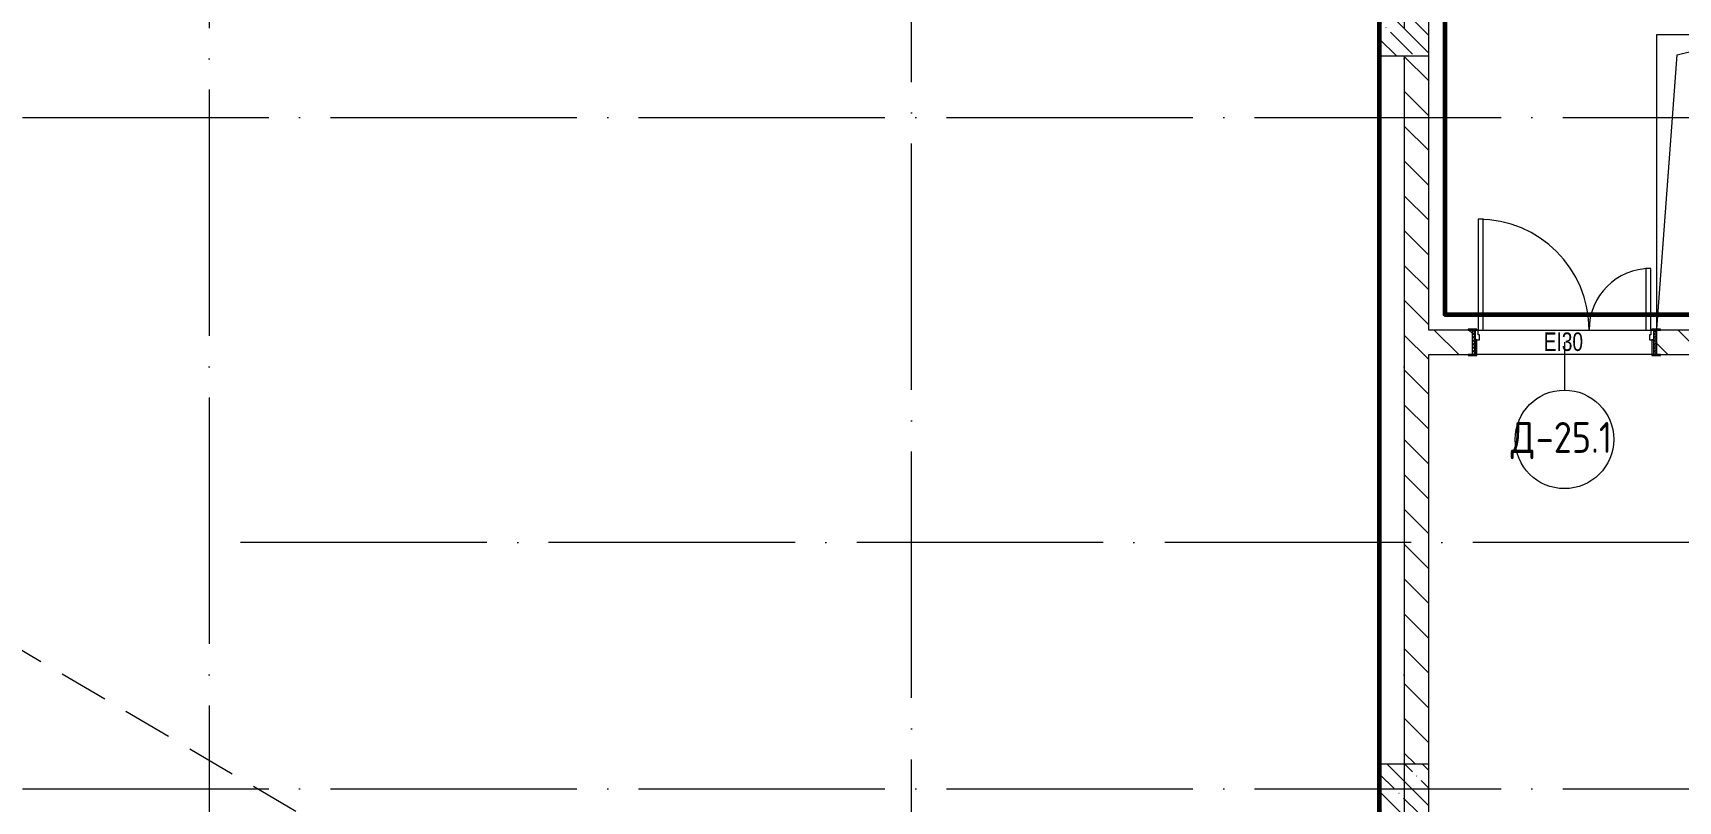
# Model space of a CAD drawing. Header units: millimetres. Extents: x -592259 to 288321, y -552984 to 293768.
# Drawn here: x 125823 to 139175, y -213131 to -206893 of the extents above; entities that cross this region are included whole.
import ezdxf

# ---------------------------------------------------------------- set-up
doc = ezdxf.new("R2010")
doc.units = ezdxf.units.MM
doc.linetypes.add('ADSK_Линия сетки', pattern=[2500, 2000, -250, 0, -250])
doc.linetypes.add('Штриховая', pattern=[600, 400, -200])
for name, color, linetype, lineweight in [('4.2) Штук 4 вып', 6, 'Continuous', 60), ('4.7) Штук. 5 вып 3.7Шт', 6, 'Continuous', 30), ('6.2) Шпаклевка 6 вып.', 3, 'Continuous', 60), ('A-DETL-____-OTLN', 250, 'Continuous', 5), ('A-DETL-GENF-OTLN', 250, 'Continuous', 5), ('A-DOOR-____-IDEN', 250, 'Continuous', 9), ('A-DOOR-____-MCUT', 250, 'Continuous', 5), ('A-DOOR-____-OTLN', 250, 'Continuous', 5), ('A-DOOR-FRAM-MCUT', 250, 'Continuous', 5), ('A-DOOR-FRAM-OTLN', 250, 'Continuous', 5), ('A-FLOR-____-OTLN', 250, 'Continuous', 9), ('A-GLAZ-____-OTLN', 250, 'Continuous', 5), ('A-WALL-____-MCUT', 250, 'Continuous', 13), ('A-WALL-____-PATT', 250, 'Continuous', 13), ('I-WALL-____-OTLN', 250, 'Continuous', 9), ('S-COLS-____-MCUT', 250, 'Continuous', 25), ('S-COLS-____-OTLN', 250, 'Continuous', 9), ('S-GRID-____-OTLN', 250, 'Continuous', 9)]:
    doc.layers.add(name, color=color, linetype=linetype, lineweight=lineweight)
doc.styles.add('Arial Narrow', font='ARIALN.TTF', dxfattribs={"width": 0.9, "height": 150})
doc.styles.add('GOST Common_1', font='', dxfattribs={"width": 0.9, "height": 250})
doc.styles.get('GOST Common_1').set_extended_font_data('GOST Common')
pattern_1 = [(135, (28052.9, -258555.93), (-141.42136, -141.42136), [])]

# ---------------------------------------------------------------- blocks, each defined once
blk = doc.blocks.new('Дверь_СКБ_2Ст_Внутренняя - Д-25_1_Д_Дв_1200x2100_Тех_ пом_-41799119-АР1_Маркировочный план 3 этажа секция 2_3')
at = {"layer": 'A-DOOR-____-OTLN'}
h = blk.add_hatch(dxfattribs=at)
h.set_pattern_fill('FP_17', color=256, style=0, pattern_type=2)
h.set_pattern_definition([(135, (1551.41, 164.685), (-14.14214, -14.14214), []), (225, (1551.41, 164.685), (14.14214, -14.14214), [])])
h.paths.add_polyline_path([(737.5, -100), (762.5, -100), (762.5, 100), (737.5, 100), (737.5, -0.7)])
at = {"layer": 'A-DOOR-FRAM-OTLN'}
h = blk.add_hatch(dxfattribs=at)
h.set_pattern_fill('FP_18', color=256, style=0, pattern_type=2)
h.set_pattern_definition([(45, (-571.384, 164.685), (-14.1421, 14.1421), []), (135, (-571.384, 164.685), (-14.1421, -14.1421), [])])
h.paths.add_polyline_path([(-712.5, -100), (-712.5, 100), (-737.5, 100), (-737.5, -100)])
at = {"layer": 'A-DOOR-____-MCUT'}
for p, q in [((-687.5, 1000), (-687.5, 100)), ((-647.5, 1000), (-687.5, 1000)), ((-647.5, 100), (-647.5, 1000)), ((712.5, 600), (672.5, 600)), ((672.5, 600), (672.5, 100)), ((712.5, 100), (712.5, 600)), ((-687.5, 100), (-647.5, 100)), ((672.5, 100), (712.5, 100))]:
    blk.add_line(p, q, dxfattribs=at)
at = {"layer": 'A-DOOR-____-OTLN'}
for centre, radius, start, end in [((-687.5, 100), 900, 0, 90), ((712.5, 100), 500, 90, 180)]:
    blk.add_arc(centre, radius, start, end, dxfattribs=at)
at = {"layer": 'A-DOOR-FRAM-MCUT'}
for p, q in [((-697.5, 108), (-767.5, 108)), ((-767.5, 108), (-767.5, 100)), ((-767.5, 100), (-697.5, 100)), ((-712.5, 100), (-737.5, 100)), ((-737.5, 100), (-737.5, -100)), ((-687.5, 100), (-712.5, 100)), ((-712.5, 100), (-712.5, 20)), ((-712.5, -100), (-712.5, 100)), ((-697.5, 100), (-712.5, 100)), ((-712.5, 100), (-712.5, 99)), ((-712.5, 99), (-697.5, 99)), ((-712.5, 20), (-677.5, 20)), ((-697.5, 20), (-712.5, 20)), ((-712.5, 20), (-712.5, -100)), ((-697.5, 100), (-697.5, 108)), ((-697.5, 99), (-697.5, 100)), ((-697.5, -100), (-697.5, 20)), ((-687.5, 60), (-687.5, 100)), ((-677.5, 60), (-687.5, 60)), ((-677.5, 20), (-677.5, 60)), ((712.5, 60), (702.5, 60)), ((702.5, 60), (702.5, 20)), ((702.5, 20), (737.5, 20)), ((712.5, 100), (712.5, 60)), ((737.5, 100), (712.5, 100)), ((792.5, 108), (722.5, 108)), ((722.5, 108), (722.5, 100)), ((737.5, 100), (722.5, 100)), ((722.5, 100), (722.5, 99)), ((722.5, 100), (792.5, 100)), ((722.5, 99), (737.5, 99)), ((737.5, 20), (722.5, 20)), ((722.5, 20), (722.5, -100)), ((737.5, 20), (737.5, 100)), ((762.5, 100), (737.5, 100)), ((737.5, 100), (737.5, -100)), ((737.5, 99), (737.5, 100)), ((737.5, -100), (737.5, 20)), ((762.5, -100), (762.5, 100)), ((792.5, 100), (792.5, 108)), ((-697.5, -100), (-767.5, -100)), ((-767.5, -100), (-767.5, -108)), ((-767.5, -108), (-697.5, -108)), ((-737.5, -100), (-712.5, -100)), ((-712.5, -100), (-697.5, -100)), ((-697.5, -108), (-697.5, -100)), ((722.5, -100), (737.5, -100)), ((792.5, -100), (722.5, -100)), ((722.5, -100), (722.5, -108)), ((722.5, -108), (792.5, -108)), ((737.5, -100), (762.5, -100)), ((792.5, -108), (792.5, -100))]:
    blk.add_line(p, q, dxfattribs=at)
blk = doc.blocks.new('BSC_Колонна _Прямоугольная - 400x400-31474669-АР1_Маркировочный план 3 этажа секция 2_3')
at = {"layer": 'S-COLS-____-OTLN', "lineweight": 5}
h = blk.add_hatch(dxfattribs=at)
h.set_pattern_fill('FP_117', color=256, style=0, pattern_type=2)
h.set_pattern_definition([(135, (-108900, -45525), (-142.56192, -142.56192), []), (135, (-108757.44, -45525), (-142.56192, -142.56192), [252.016, -50.403, 3.353, -47.05])])
h.paths.add_polyline_path([(-200, -200), (200, -200), (200, 200), (-200, 200)])
at = {"layer": 'S-COLS-____-MCUT', "lineweight": 5}
for p, q in [((200, 200), (-200, 200)), ((-200, 200), (-200, -200)), ((200, -200), (200, 200)), ((-200, -200), (200, -200))]:
    blk.add_line(p, q, dxfattribs=at)
blk = doc.blocks.new('BSC_Колонна _Прямоугольная - 400x400-V141-АР1_Маркировочный план 3 этажа секция 2_3')
at = {"layer": 'S-COLS-____-OTLN', "lineweight": 5}
h = blk.add_hatch(dxfattribs=at)
h.set_pattern_fill('FP_118', color=256, style=0, pattern_type=2)
h.set_pattern_definition([(135, (-108900, -51675), (-142.56192, -142.56192), []), (135, (-108757.44, -51675), (-142.56192, -142.56192), [252.016, -50.403, 3.353, -47.05])])
h.paths.add_polyline_path([(-200, -200), (200, -200), (200, 200), (-200, 200), (-200, -25)])
at = {"layer": 'S-COLS-____-MCUT', "lineweight": 5}
for p, q in [((200, 200), (-200, 200)), ((-200, 200), (-200, -200)), ((200, -200), (200, 200)), ((-200, -200), (200, -200))]:
    blk.add_line(p, q, dxfattribs=at)
blk = doc.blocks.new('_Wn_-As_OpeningMEP_floor__Rectangular - _Wn_-As_OpeningMEP_floor__Rectangular-34847249-АР1_Маркировочный план 3 этажа секция 2_3')
at = {"layer": 'A-DETL-GENF-OTLN', "lineweight": 5}
for p, q in [((-260, 1085), (425, 1250)), ((-424, -1142), (-260, 1085))]:
    blk.add_line(p, q, dxfattribs=at)
blk = doc.blocks.new('ADSK_Марка_Дверь - Типоразмер_ADSK_Марка-30565456-АР1_Маркировочный план 3 этажа секция 2_3')
at = {"layer": 'A-DOOR-____-IDEN'}
blk.add_circle((0, 0), 4, dxfattribs=at)

msp = doc.modelspace()

# ---------------------------------------------------------------- hatches: boundary and pattern name
at = {"layer": 'A-WALL-____-PATT', "lineweight": 15}
h = msp.add_hatch(dxfattribs=at)
h.set_pattern_fill('FP_1', color=256, style=0, pattern_type=2)
h.set_pattern_definition(pattern_1)
h.paths.add_polyline_path([(137152.9057, -218380.9286), (137152.9516, -218380.9056), (137152.9057, -213230.9286), (136952.9516, -213230.9286), (136952.9516, -218380.9286)])
h.paths.add_polyline_path([(137152.9516, -212830.9286), (137152.9057, -207080.9286), (136952.9516, -207080.9286), (136952.9516, -212830.9286), (137152.9057, -212830.9286)])
h.paths.add_polyline_path([(137152.9057, -206680.9286), (137152.9516, -206680.9286), (137152.9057, -200230.928), (136952.9516, -200232.0524), (136952.9516, -206680.9286)])
h = msp.add_hatch(dxfattribs=at)
h.set_pattern_fill('FP_1', color=256, style=0, pattern_type=2)
h.set_pattern_definition(pattern_1)
h.paths.add_polyline_path([(157422.885, -209505.928), (157422.885, -209305.928), (154552.9055, -209305.928), (154552.9055, -209505.928), (157115.2016, -209505.928)])
h.paths.add_polyline_path([(153452.9055, -209505.928), (153452.9055, -209305.928), (143692.9056, -209305.928), (143692.9056, -209505.928), (153422.9055, -209505.928)])
h.paths.add_polyline_path([(142302.8838, -209505.928), (143192.9056, -209505.928), (143192.9056, -209305.9281), (139002.9516, -209305.928), (139002.9516, -209505.928), (141902.8838, -209505.928)])
h.paths.add_polyline_path([(137502.9516, -209505.928), (137502.9516, -209305.928), (137152.9516, -209305.9286), (137152.9516, -209505.928), (137472.9516, -209505.928)])

# ---------------------------------------------------------------- linework, layer by layer
at = {"layer": '4.2) Штук 4 вып'}
msp.add_lwpolyline([(145540.9747, -202884.044), (145540.9747, -200337.1003), (137281.2168, -200337.1003), (137281.2168, -209180.8875), (145540.9747, -209180.8875), (145540.9747, -205603.054)], dxfattribs=at)
at = {"layer": '4.7) Штук. 5 вып 3.7Шт'}
msp.add_lwpolyline([(106052.9057, -218380.9286), (136752.9057, -218380.9286), (136752.9057, -200230.928), (106052.9057, -200230.928)], close=True, dxfattribs=at)
at = {"layer": '6.2) Шпаклевка 6 вып.'}
msp.add_lwpolyline([(106052.9057, -218380.9286), (136752.9057, -218380.9286), (136752.9057, -200230.928), (106052.9057, -200230.928)], close=True, dxfattribs=at)
at = {"layer": 'A-DETL-____-OTLN', "linetype": 'Штриховая'}
msp.add_line((136752.9516, -218380.9056), (105852.8838, -200230.928), dxfattribs=at)
at = {"layer": 'A-DOOR-____-IDEN'}
msp.add_line((138252.9516, -209405.928), (138252.4942, -209793.6519), dxfattribs=at)
at = {"layer": 'A-FLOR-____-OTLN', "lineweight": 5}
for p, q in [((139002.9057, -209297.928), (139002.9057, -206905.9286)), ((139002.9057, -206905.9286), (139852.9057, -206905.9286)), ((136752.9516, -207080.9286), (136752.9516, -212830.9286)), ((137592.9516, -209305.9286), (138912.9516, -209305.9286))]:
    msp.add_line(p, q, dxfattribs=at)
at = {"layer": 'A-WALL-____-MCUT', "color": 7, "lineweight": 15}
for p, q in [((136952.9516, -207080.9286), (136952.9516, -212830.9286)), ((137152.9516, -209305.928), (137152.9516, -207080.9286)), ((137472.9516, -209305.928), (137152.9516, -209305.928)), ((145652.9056, -209305.928), (139032.9516, -209305.928)), ((137152.9516, -209505.928), (137472.9516, -209505.928)), ((137152.9516, -212830.9286), (137152.9516, -209505.928)), ((139032.9516, -209505.928), (143202.9056, -209505.928))]:
    msp.add_line(p, q, dxfattribs=at)
at = {"layer": 'I-WALL-____-OTLN', "lineweight": 15}
msp.add_line((138962.9516, -209505.928), (137542.9516, -209505.928), dxfattribs=at)
at = {"layer": 'S-GRID-____-OTLN', "linetype": 'ADSK_Линия сетки'}
for p, q in [((127252.9057, -197353.9241), (127252.9057, -262294.7685)), ((132952.9057, -262294.7685), (132952.9057, -197353.9241)), ((136952.9057, -197353.9241), (136952.9057, -262294.7685)), ((93236.8325, -207580.9286), (184856.9445, -207580.9286)), ((184510.8783, -211030.9286), (127372.9057, -211030.9286)), ((93236.8325, -213030.9286), (184510.8783, -213030.9286))]:
    msp.add_line(p, q, dxfattribs=at)

# ---------------------------------------------------------------- block references
at = {"layer": 'A-DOOR-____-IDEN', "xscale": 99.99999999999993, "yscale": 99.99999999999993, "zscale": 99.99999999999993}
msp.add_blockref('ADSK_Марка_Дверь - Типоразмер_ADSK_Марка-30565456-АР1_Маркировочный план 3 этажа секция 2_3', (138252.9516, -210193.6519), dxfattribs=at)
at = {"layer": 'A-DOOR-____-OTLN'}
msp.add_blockref('Дверь_СКБ_2Ст_Внутренняя - Д-25_1_Д_Дв_1200x2100_Тех_ пом_-41799119-АР1_Маркировочный план 3 этажа секция 2_3', (138240.4516, -209405.928), dxfattribs=at)
at = {"layer": 'A-GLAZ-____-OTLN'}
msp.add_blockref('_Wn_-As_OpeningMEP_floor__Rectangular - _Wn_-As_OpeningMEP_floor__Rectangular-34847249-АР1_Маркировочный план 3 этажа секция 2_3', (139427.9057, -208155.928), dxfattribs=at)
at = {"layer": 'S-COLS-____-OTLN', "lineweight": 5}
for name, p in [('BSC_Колонна _Прямоугольная - 400x400-V141-АР1_Маркировочный план 3 этажа секция 2_3', (136952.9057, -206880.9286)), ('BSC_Колонна _Прямоугольная - 400x400-31474669-АР1_Маркировочный план 3 этажа секция 2_3', (136952.9057, -213030.9286))]:
    msp.add_blockref(name, p, dxfattribs=at)

# ---------------------------------------------------------------- texts
at = {"layer": 'A-DOOR-____-IDEN', "attachment_point": 1}
for s, insert, char_height, width, style in [('EI30', (138085.5442, -209325.7795), 150, 396.835312, 'Arial Narrow'), ('\\fGOST Common|b0|i0|c204|p34|;\\W.9;Д', (137817.7942, -210053.2013), 250, 245.316375, 'GOST Common_1'), ('-25.1', (138020.2004, -210053.2013), 250, 800.885812, 'GOST Common_1')]:
    msp.add_mtext(s, dxfattribs=dict(at, insert=insert, char_height=char_height, width=width, style=style))

doc.saveas('drawing.dxf')
